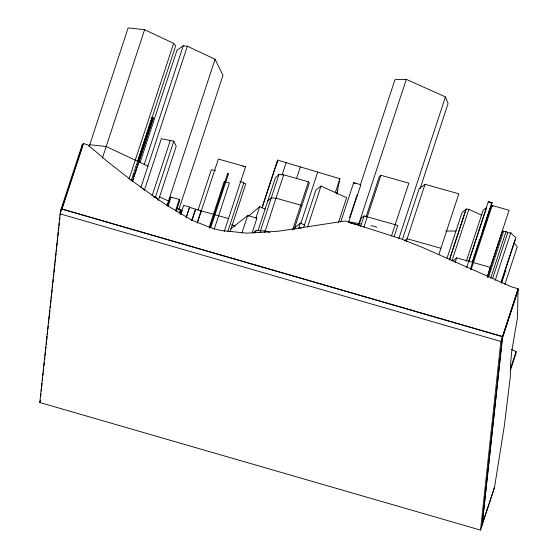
<?xml version="1.0" encoding="UTF-8"?>
<svg xmlns="http://www.w3.org/2000/svg" width="558" height="558" viewBox="0 0 558 558"><rect width="100%" height="100%" fill="white"/><g stroke="black" fill="none" stroke-linecap="round" stroke-linejoin="round"><path stroke-width="0.84" d="M518.019 290.062L517.538 317.23L511.679 351.749L510.563 364.144L510.27 377.089L504.362 425.635L494.514 487.434L480.508 530.1L39.785 402.506L60.118 213.86L83.247 143.511L87.885 144.857L107.736 161.764L130.753 179.822L157.021 198.718L168.558 206.307L191.875 220.229L213.477 228.752L221.38 230.524L246.545 233.139L254.901 232.721L278.386 231.228L345.207 220.982L400.7 238.726L423.668 247.947L511.763 286.917L518.159 288.765L502.326 337.827M511.302 349.441L516.087 351.533L515.962 353.528L510.284 370.798M82.117 146.196L82.284 144.571L83.107 144.808L83.247 143.511M40.699 396.271L40.978 393.676M41.257 391.074L41.543 388.473M41.724 386.743L42.101 383.276M42.38 380.675L42.659 378.073M42.938 375.478L43.224 372.877M43.405 371.147L43.782 367.68M43.97 365.943L44.34 362.477M44.626 359.882L44.905 357.28M45.086 355.544L45.463 352.084M45.651 350.347L46.021 346.881M46.307 344.279L46.586 341.684M46.774 339.948L47.144 336.481M47.332 334.751L47.702 331.285M47.89 329.555L48.267 326.088M48.546 323.487L48.825 320.885M49.013 319.155L49.383 315.689M49.571 313.952L49.948 310.485M50.227 307.89L50.506 305.289M50.694 303.559L51.071 300.092M51.252 298.356L51.629 294.889M51.817 293.159L52.187 289.693M52.375 287.956L52.752 284.496M52.933 282.76L53.31 279.293M53.498 277.563L53.868 274.097M54.056 272.36L54.433 268.893M54.614 267.163L54.991 263.697M55.179 261.967L55.549 258.5M55.737 256.764L56.114 253.297M56.295 251.567L56.672 248.101M56.86 246.364L57.23 242.897M57.418 241.168L57.795 237.701M57.976 235.971L58.353 232.505M58.541 230.768L58.911 227.301M59.099 225.571L59.378 222.97M59.657 220.368L59.943 217.773M60.222 215.172L60.78 209.975L82.284 144.571M61.513 210.785L61.743 208.915L502.465 336.502L482.084 525.294M480.508 530.1L500.84 341.447L518.159 288.765M518.215 290.125L502.521 337.862L482.245 524.101L494.514 487.434M494.207 488.431L494.318 487.357M336.844 194.051L339.871 178.72L277.654 160.111L261.925 207.96M276.384 165.405L277.654 160.111M61.875 209.41L82.835 145.666M89.078 146.705L128.138 27.9L144.606 29.713L173.657 43.343L175.624 45.951L137.652 161.457M102.288 158.416L144.606 29.713M39.785 402.506L40.574 400.107M129.037 179.069L173.657 43.343M131.158 180.869L151.964 117.578L153.324 117.961L132.476 181.371M132.539 180.729L153.324 117.961M140.1 162.42L177.026 50.115L183.268 45.77L187.328 46.237L215.074 59.26L222.984 75.295L178.734 209.899M144.166 164.68L183.268 45.77M140.895 187.474L187.328 46.237M144.362 190.327L161.318 138.754L173.789 141.174L176.209 146.266L158.444 200.287M152.076 195.879L170.378 140.218M155.215 197.658L173.789 141.174M166.884 205.832L215.074 59.26M167.393 206.007L170.357 197.002L179.251 199.387L179.76 200.489L176.258 211.133M168.111 206.125L171.055 197.086M175.484 210.847L179.251 199.387M179.439 212.563L180.492 209.369L176.216 208.657M179.788 213.33L180.834 210.136L180.492 209.369M180.673 214.321L183.638 205.316L189.601 206.99L186.1 217.634M180.827 214.342L182.131 210.359L180.834 210.136M186.337 217.222L189.567 207.402L195.412 209.041L191.645 220.501M191.994 220.766L195.76 209.306L201.096 210.805L201.661 212.075M198.097 209.947L211.308 169.758L215.465 170.532M197.33 222.265L201.096 210.805M197.274 223.165L218.352 159.044L245.562 166.696L224.211 231.633M209.131 227.504L224.246 181.531L229.408 182.982L214.293 228.954M209.648 228.222L227.58 173.678L228.431 173.915L210.771 227.636M227.866 231.326L243.776 182.926L239.863 181.057M230.147 231.465L245.785 183.889L243.776 182.926M241.9 233.091L247.689 215.493L256.966 218.178L252.237 232.574M255.906 218.178L259.7 206.627L265.148 209.048M262.169 207.513L277.089 162.134M255.445 232.749L256.213 230.412L264.89 230.984L269.828 232.372M257.963 230.81L275.457 177.597L278.958 174.514L283.687 174.863L308.435 181.817L309.334 182.975L293.989 229.638M259.847 232.637L278.958 174.514M282.097 175.024L286.163 162.65M264.373 232.54L264.89 230.984M264.848 232.163L283.687 174.863M296.577 178.455L300.371 166.905M292.601 229.973L308.435 181.817M294.715 228.815L295.245 227.197L300.399 223.13L304.989 225.202M298.537 228.801L300.399 223.13M300.895 223.242L317.711 172.094M303.489 227.838L315.905 190.083L321.01 186.044L346.616 197.699L338.518 222.321M307.521 227.085L321.01 186.044M335.26 192.747L339.871 178.72M336.767 193.8L337.855 190.501M340.819 221.714L353.653 182.675L360.873 184.705L348.569 222.112M349.664 217.432L356.987 195.161M360.245 185.263L394.959 79.661L406.322 79.362L445.424 96.897L448.081 103.537L420.139 188.506M358.313 225.383L406.322 79.362M358.724 225.453L361.124 218.164L364.067 215.939L397.805 225.432L394.081 236.773M360.601 226.471L364.067 215.939M366.034 216.929L379.321 176.516L380.933 175.303L408.847 183.15L391.493 235.936M363.844 227.266L380.933 175.303M398.775 238.789L445.424 96.897M402.444 239.431L419.135 188.674L425.022 184.328L458.815 193.828L438.874 254.483M406.182 241.628L425.022 184.328M446.972 258.361L462.045 212.521L466.286 208.985L468.853 209.376L481.449 215.095M449.239 260.049L465.923 209.292M449.602 259.735L466.286 208.985M451.896 260.949L468.853 209.376M455.077 262.651L456.653 257.866L490.705 267.442L487.559 277.012M466.383 261.179L483.137 210.22L486.674 207.436L468.839 261.688M466.69 267.449L488.313 201.696L492.177 202.784L470.289 269.361M472.452 261.562L479.747 239.368M482.447 231.151L491.64 203.203L492.177 202.784M472.431 262.379L490.266 208.127L493.077 205.909L492.184 205.504L471.105 269.612M487.204 276.838L509.098 210.261L492.184 205.504M487.287 277.214L502.653 230.475L503.588 231.403L506.085 231.382L507.62 232.888L510.772 232.846L515.948 237.861L501.119 282.955M488.487 277.319L503.588 231.403M490.719 278.121L506.085 231.382M492.519 278.805L507.62 232.888M495.141 280.402L510.772 232.846M501.237 281.657L514.985 239.835M501.551 283.157L505.89 269.96M504.878 284.364L517.287 246.629L514.03 243.169M510.41 368.81L516.087 351.533M267.784 200.929L271.286 197.846L276.015 198.195L300.762 205.149L301.662 206.307M249.6 215.262L259.7 206.627M247.975 216.399L249.28 215.325M452.866 260.907L456.653 257.866M230.775 228.906L247.689 215.493M253.032 232.881L256.213 230.412M137.784 164.777L136.626 164.24M134.373 175.142L133.216 174.612M404.508 240.7L407.124 238.761L440.918 248.268M228.431 173.915L227.58 173.678M445.842 231.103L456.172 230.991M89.733 144.717L106.201 146.531L147.919 166.103M242.995 166.256L245.562 166.696M348.799 221.798L360.733 223.918M370.958 225.739L375.227 226.499L376.678 227.406M350.284 223.13L358.78 224.937M153.548 196.737L156.756 197.644L157.844 199.89M201.305 210.889L228.515 218.541M61.701 209.055L502.423 336.641M60.78 209.975L61.603 210.213M60.118 213.86L500.84 341.447M299.716 227.81L301.334 228.431M231.647 224.609L235.385 226.297M488.313 201.696L490.97 202.903M151.964 117.578L153.122 118.115M353.653 182.675L355.195 183.387M142.276 188.667L144.592 189.755M159.232 196.625L168.481 200.971L169.234 202.498"/></g></svg>
